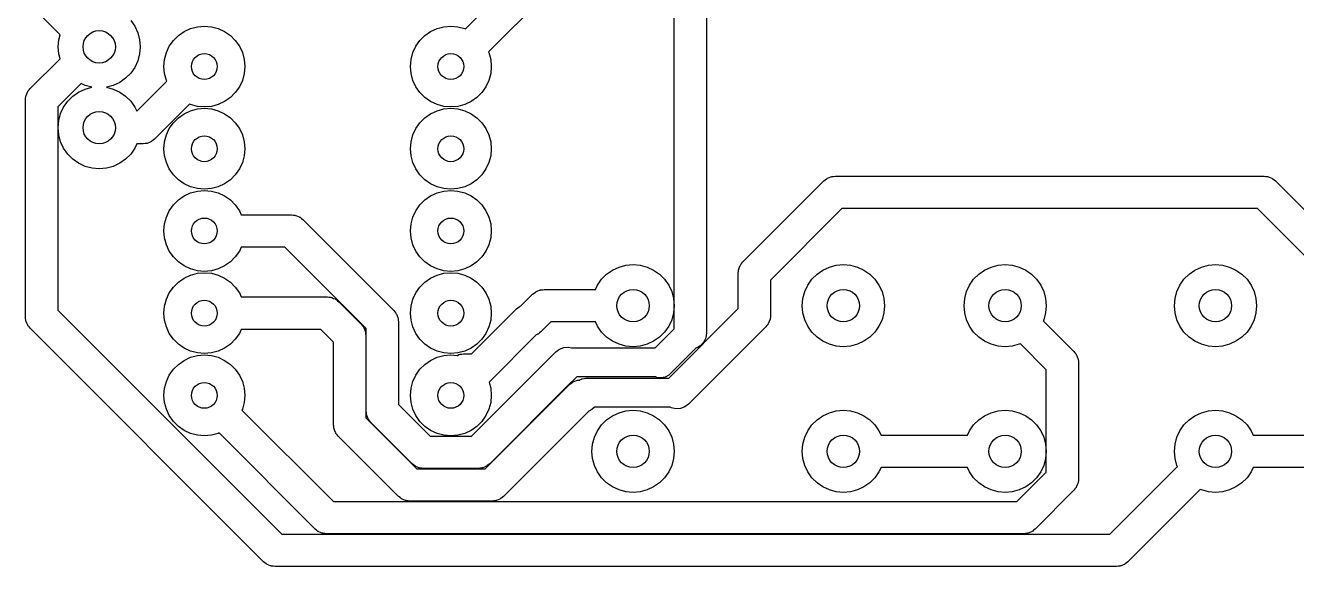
# Model space of a CAD drawing. Extents: x 4.21 to 6.72, y -3.91 to -2.17.
# Drawn here: x 4.211 to 5.758, y -3.91 to -3.252 of the extents above; entities that cross this region are included whole.
import ezdxf

# ---------------------------------------------------------------- set-up
doc = ezdxf.new("R2010")
doc.units = 0
doc.header["$MEASUREMENT"] = 0
doc.layers.add('BLACK', color=7, linetype='CONTINUOUS')

msp = doc.modelspace()

# ---------------------------------------------------------------- linework, layer by layer
at = {"layer": 'BLACK', "linetype": 'CONTINUOUS'}
for p, q in [((4.747, -3.2558), (5.1231, -2.8798)), ((5.1452, -2.9134), (4.7749, -3.2837)), ((5.0008, -3.6206), (5.0008, -3.198)), ((5.0402, -3.2062), (5.0402, -3.626)), ((4.2535, -3.263), (4.2172, -3.2267)), ((4.3395, -3.2454), (4.3445, -3.2526)), ((4.2519, -3.2689), (4.2535, -3.263)), ((4.3445, -3.2526), (4.3482, -3.2605)), ((4.3482, -3.2605), (4.3504, -3.2689)), ((4.3975, -3.2639), (4.4045, -3.259)), ((4.4045, -3.259), (4.4123, -3.2553)), ((4.4123, -3.2553), (4.4206, -3.2531)), ((4.4206, -3.2531), (4.4291, -3.2524)), ((4.4291, -3.2524), (4.4377, -3.2531)), ((4.4377, -3.2531), (4.446, -3.2553)), ((4.446, -3.2553), (4.4537, -3.259)), ((4.4537, -3.259), (4.4608, -3.2639)), ((4.6975, -3.2639), (4.7045, -3.259)), ((4.7045, -3.259), (4.7123, -3.2553)), ((4.7123, -3.2553), (4.7206, -3.2531)), ((4.7206, -3.2531), (4.7291, -3.2524)), ((4.7291, -3.2524), (4.7377, -3.2531)), ((4.7377, -3.2531), (4.746, -3.2553)), ((4.746, -3.2553), (4.747, -3.2558)), ((4.2512, -3.2776), (4.2519, -3.2689)), ((4.2519, -3.2862), (4.2512, -3.2776)), ((4.3504, -3.2689), (4.3512, -3.2776)), ((4.3512, -3.2776), (4.3504, -3.2862)), ((4.3829, -3.2847), (4.3865, -3.277)), ((4.3865, -3.277), (4.3914, -3.2699)), ((4.3914, -3.2699), (4.3975, -3.2639)), ((4.4608, -3.2639), (4.4668, -3.2699)), ((4.4668, -3.2699), (4.4718, -3.277)), ((4.4718, -3.277), (4.4754, -3.2847)), ((4.6829, -3.2847), (4.6865, -3.277)), ((4.6865, -3.277), (4.6914, -3.2699)), ((4.6914, -3.2699), (4.6975, -3.2639)), ((4.2172, -3.3284), (4.2535, -3.2921)), ((4.2535, -3.2921), (4.2519, -3.2862)), ((4.3504, -3.2862), (4.3482, -3.2947)), ((4.3799, -3.3016), (4.3807, -3.293)), ((4.3807, -3.293), (4.3829, -3.2847)), ((4.4754, -3.2847), (4.4776, -3.293)), ((4.4776, -3.293), (4.4783, -3.3016)), ((4.6799, -3.3016), (4.6807, -3.293)), ((4.6807, -3.293), (4.6829, -3.2847)), ((4.7749, -3.2837), (4.7754, -3.2847)), ((4.7754, -3.2847), (4.7776, -3.293)), ((4.7776, -3.293), (4.7783, -3.3016)), ((4.3395, -3.3097), (4.3333, -3.3159)), ((4.3445, -3.3026), (4.3395, -3.3097)), ((4.3482, -3.2947), (4.3445, -3.3026)), ((4.3807, -3.3101), (4.3799, -3.3016)), ((4.4783, -3.3016), (4.4776, -3.3101)), ((4.6807, -3.3101), (4.6799, -3.3016)), ((4.7783, -3.3016), (4.7776, -3.3101)), ((4.2791, -3.3222), (4.2508, -3.3505)), ((4.2841, -3.3245), (4.2791, -3.3222)), ((4.2924, -3.3268), (4.2841, -3.3245)), ((4.3183, -3.3245), (4.31, -3.3268)), ((4.3262, -3.3209), (4.3183, -3.3245)), ((4.3333, -3.3159), (4.3262, -3.3209)), ((4.3468, -3.356), (4.3834, -3.3195)), ((4.3829, -3.3184), (4.3807, -3.3101)), ((4.3834, -3.3195), (4.3829, -3.3184)), ((4.4754, -3.3184), (4.4718, -3.3262)), ((4.4776, -3.3101), (4.4754, -3.3184)), ((4.6829, -3.3184), (4.6807, -3.3101)), ((4.6865, -3.3262), (4.6829, -3.3184)), ((4.7754, -3.3184), (4.7718, -3.3262)), ((4.7776, -3.3101), (4.7754, -3.3184)), ((4.2114, -3.3423), (4.2117, -3.3403)), ((4.2117, -3.3403), (4.2119, -3.3382)), ((4.2119, -3.3382), (4.2121, -3.3375)), ((4.2121, -3.3375), (4.2122, -3.3368)), ((4.2122, -3.3368), (4.2131, -3.3349)), ((4.2131, -3.3349), (4.2138, -3.3329)), ((4.2138, -3.3329), (4.2142, -3.3323)), ((4.2142, -3.3323), (4.2145, -3.3317)), ((4.2145, -3.3317), (4.2159, -3.3301)), ((4.2159, -3.3301), (4.2172, -3.3284)), ((4.2629, -3.3438), (4.269, -3.3377)), ((4.269, -3.3377), (4.2762, -3.3327)), ((4.2762, -3.3327), (4.2841, -3.329)), ((4.2841, -3.329), (4.2924, -3.3268)), ((4.31, -3.3268), (4.3183, -3.329)), ((4.3183, -3.329), (4.3262, -3.3327)), ((4.3262, -3.3327), (4.3333, -3.3377)), ((4.3333, -3.3377), (4.3395, -3.3438)), ((4.4608, -3.3393), (4.4537, -3.3442)), ((4.4668, -3.3332), (4.4608, -3.3393)), ((4.4718, -3.3262), (4.4668, -3.3332)), ((4.6914, -3.3332), (4.6865, -3.3262)), ((4.6975, -3.3393), (4.6914, -3.3332)), ((4.7045, -3.3442), (4.6975, -3.3393)), ((4.7608, -3.3393), (4.7537, -3.3442)), ((4.7668, -3.3332), (4.7608, -3.3393)), ((4.7718, -3.3262), (4.7668, -3.3332)), ((4.2114, -3.6061), (4.2114, -3.3423)), ((4.2508, -3.3505), (4.2508, -3.5979)), ((4.2542, -3.3589), (4.2579, -3.351)), ((4.2579, -3.351), (4.2629, -3.3438)), ((4.3395, -3.3438), (4.3445, -3.351)), ((4.3445, -3.351), (4.3468, -3.356)), ((4.4112, -3.3473), (4.3686, -3.3899)), ((4.4045, -3.359), (4.4123, -3.3553)), ((4.4123, -3.3478), (4.4112, -3.3473)), ((4.4206, -3.35), (4.4123, -3.3478)), ((4.4123, -3.3553), (4.4206, -3.3531)), ((4.4291, -3.3508), (4.4206, -3.35)), ((4.4206, -3.3531), (4.4291, -3.3524)), ((4.4377, -3.35), (4.4291, -3.3508)), ((4.4291, -3.3524), (4.4377, -3.3531)), ((4.446, -3.3478), (4.4377, -3.35)), ((4.4377, -3.3531), (4.446, -3.3553)), ((4.4537, -3.3442), (4.446, -3.3478)), ((4.446, -3.3553), (4.4537, -3.359)), ((4.7123, -3.3478), (4.7045, -3.3442)), ((4.7045, -3.359), (4.7123, -3.3553)), ((4.7206, -3.35), (4.7123, -3.3478)), ((4.7123, -3.3553), (4.7206, -3.3531)), ((4.7291, -3.3508), (4.7206, -3.35)), ((4.7206, -3.3531), (4.7291, -3.3524)), ((4.7377, -3.35), (4.7291, -3.3508)), ((4.7291, -3.3524), (4.7377, -3.3531)), ((4.746, -3.3478), (4.7377, -3.35)), ((4.7377, -3.3531), (4.746, -3.3553)), ((4.7537, -3.3442), (4.746, -3.3478)), ((4.746, -3.3553), (4.7537, -3.359)), ((4.2512, -3.376), (4.2519, -3.3673)), ((4.2519, -3.3673), (4.2542, -3.3589)), ((4.3865, -3.377), (4.3914, -3.3699)), ((4.3914, -3.3699), (4.3975, -3.3639)), ((4.3975, -3.3639), (4.4045, -3.359)), ((4.4537, -3.359), (4.4608, -3.3639)), ((4.4608, -3.3639), (4.4668, -3.3699)), ((4.4668, -3.3699), (4.4718, -3.377)), ((4.6865, -3.377), (4.6914, -3.3699)), ((4.6914, -3.3699), (4.6975, -3.3639)), ((4.6975, -3.3639), (4.7045, -3.359)), ((4.7537, -3.359), (4.7608, -3.3639)), ((4.7608, -3.3639), (4.7668, -3.3699)), ((4.7668, -3.3699), (4.7718, -3.377)), ((4.2519, -3.3847), (4.2512, -3.376)), ((4.2542, -3.3931), (4.2519, -3.3847)), ((4.3807, -3.393), (4.3829, -3.3847)), ((4.3829, -3.3847), (4.3865, -3.377)), ((4.4718, -3.377), (4.4754, -3.3847)), ((4.4754, -3.3847), (4.4776, -3.393)), ((4.6807, -3.393), (4.6829, -3.3847)), ((4.6829, -3.3847), (4.6865, -3.377)), ((4.7718, -3.377), (4.7754, -3.3847)), ((4.7754, -3.3847), (4.7776, -3.393)), ((4.2579, -3.401), (4.2542, -3.3931)), ((4.2629, -3.4081), (4.2579, -3.401)), ((4.3445, -3.401), (4.3395, -3.4081)), ((4.347, -3.3957), (4.3445, -3.401)), ((4.3547, -3.3957), (4.347, -3.3957)), ((4.3568, -3.3954), (4.3547, -3.3957)), ((4.3589, -3.3952), (4.3568, -3.3954)), ((4.3596, -3.395), (4.3589, -3.3952)), ((4.3603, -3.3949), (4.3596, -3.395)), ((4.3622, -3.394), (4.3603, -3.3949)), ((4.3642, -3.3933), (4.3622, -3.394)), ((4.3647, -3.3928), (4.3642, -3.3933)), ((4.3654, -3.3925), (4.3647, -3.3928)), ((4.367, -3.3912), (4.3654, -3.3925)), ((4.3686, -3.3899), (4.367, -3.3912)), ((4.3799, -3.4016), (4.3807, -3.393)), ((4.3807, -3.4101), (4.3799, -3.4016)), ((4.4776, -3.393), (4.4783, -3.4016)), ((4.4783, -3.4016), (4.4776, -3.4101)), ((4.6799, -3.4016), (4.6807, -3.393)), ((4.6807, -3.4101), (4.6799, -3.4016)), ((4.7776, -3.393), (4.7783, -3.4016)), ((4.7783, -3.4016), (4.7776, -3.4101)), ((4.269, -3.4143), (4.2629, -3.4081)), ((4.2762, -3.4193), (4.269, -3.4143)), ((4.3333, -3.4143), (4.3262, -3.4193)), ((4.3395, -3.4081), (4.3333, -3.4143)), ((4.3829, -3.4184), (4.3807, -3.4101)), ((4.4776, -3.4101), (4.4754, -3.4184)), ((4.6829, -3.4184), (4.6807, -3.4101)), ((4.7776, -3.4101), (4.7754, -3.4184)), ((4.2841, -3.423), (4.2762, -3.4193)), ((4.2925, -3.4252), (4.2841, -3.423)), ((4.3012, -3.426), (4.2925, -3.4252)), ((4.3099, -3.4252), (4.3012, -3.426)), ((4.3183, -3.423), (4.3099, -3.4252)), ((4.3262, -3.4193), (4.3183, -3.423)), ((4.3865, -3.4262), (4.3829, -3.4184)), ((4.3914, -3.4332), (4.3865, -3.4262)), ((4.3975, -3.4393), (4.3914, -3.4332)), ((4.4668, -3.4332), (4.4608, -3.4393)), ((4.4718, -3.4262), (4.4668, -3.4332)), ((4.4754, -3.4184), (4.4718, -3.4262)), ((4.6865, -3.4262), (4.6829, -3.4184)), ((4.6914, -3.4332), (4.6865, -3.4262)), ((4.6975, -3.4393), (4.6914, -3.4332)), ((4.7668, -3.4332), (4.7608, -3.4393)), ((4.7718, -3.4262), (4.7668, -3.4332)), ((4.7754, -3.4184), (4.7718, -3.4262)), ((4.4045, -3.4442), (4.3975, -3.4393)), ((4.4123, -3.4478), (4.4045, -3.4442)), ((4.4206, -3.45), (4.4123, -3.4478)), ((4.446, -3.4478), (4.4377, -3.45)), ((4.4537, -3.4442), (4.446, -3.4478)), ((4.4608, -3.4393), (4.4537, -3.4442)), ((4.7045, -3.4442), (4.6975, -3.4393)), ((4.7123, -3.4478), (4.7045, -3.4442)), ((4.7206, -3.45), (4.7123, -3.4478)), ((4.746, -3.4478), (4.7377, -3.45)), ((4.7537, -3.4442), (4.746, -3.4478)), ((4.7608, -3.4393), (4.7537, -3.4442)), ((5.0845, -3.5392), (5.1829, -3.4408)), ((5.1829, -3.4408), (5.1846, -3.4395)), ((5.1846, -3.4395), (5.1862, -3.4382)), ((5.1862, -3.4382), (5.1869, -3.4379)), ((5.1869, -3.4379), (5.1874, -3.4374)), ((5.1874, -3.4374), (5.1894, -3.4367)), ((5.1894, -3.4367), (5.1913, -3.4358)), ((5.1913, -3.4358), (5.192, -3.4357)), ((5.192, -3.4357), (5.1927, -3.4355)), ((5.1927, -3.4355), (5.1948, -3.4353)), ((5.1948, -3.4353), (5.1969, -3.435)), ((5.1969, -3.435), (5.7185, -3.435)), ((5.7185, -3.435), (5.7206, -3.4353)), ((5.7206, -3.4353), (5.7227, -3.4355)), ((5.7227, -3.4355), (5.7234, -3.4357)), ((5.7234, -3.4357), (5.724, -3.4358)), ((5.724, -3.4358), (5.726, -3.4367)), ((5.726, -3.4367), (5.7279, -3.4374)), ((5.7279, -3.4374), (5.7285, -3.4379)), ((5.7285, -3.4379), (5.7291, -3.4382)), ((5.7291, -3.4382), (5.7307, -3.4395)), ((5.7307, -3.4395), (5.7324, -3.4408)), ((5.7324, -3.4408), (5.8378, -3.5462)), ((4.3914, -3.4699), (4.3975, -3.4639)), ((4.3975, -3.4639), (4.4045, -3.459)), ((4.4045, -3.459), (4.4123, -3.4553)), ((4.4123, -3.4553), (4.4206, -3.4531)), ((4.4291, -3.4508), (4.4206, -3.45)), ((4.4206, -3.4531), (4.4291, -3.4524)), ((4.4377, -3.45), (4.4291, -3.4508)), ((4.4291, -3.4524), (4.4377, -3.4531)), ((4.4377, -3.4531), (4.446, -3.4553)), ((4.446, -3.4553), (4.4537, -3.459)), ((4.4537, -3.459), (4.4608, -3.4639)), ((4.4608, -3.4639), (4.4668, -3.4699)), ((4.6914, -3.4699), (4.6975, -3.4639)), ((4.6975, -3.4639), (4.7045, -3.459)), ((4.7045, -3.459), (4.7123, -3.4553)), ((4.7123, -3.4553), (4.7206, -3.4531)), ((4.7291, -3.4508), (4.7206, -3.45)), ((4.7206, -3.4531), (4.7291, -3.4524)), ((4.7377, -3.45), (4.7291, -3.4508)), ((4.7291, -3.4524), (4.7377, -3.4531)), ((4.7377, -3.4531), (4.746, -3.4553)), ((4.746, -3.4553), (4.7537, -3.459)), ((4.7537, -3.459), (4.7608, -3.4639)), ((4.7608, -3.4639), (4.7668, -3.4699)), ((4.3829, -3.4847), (4.3865, -3.477)), ((4.3865, -3.477), (4.3914, -3.4699)), ((4.4668, -3.4699), (4.4718, -3.477)), ((4.4718, -3.477), (4.474, -3.4819)), ((4.6829, -3.4847), (4.6865, -3.477)), ((4.6865, -3.477), (4.6914, -3.4699)), ((4.7668, -3.4699), (4.7718, -3.477)), ((4.7718, -3.477), (4.7754, -3.4847)), ((5.205, -3.4744), (5.1181, -3.5613)), ((5.7104, -3.4744), (5.205, -3.4744)), ((5.81, -3.574), (5.7104, -3.4744)), ((4.3799, -3.5016), (4.3807, -3.493)), ((4.3807, -3.493), (4.3829, -3.4847)), ((4.474, -3.4819), (4.535, -3.4819)), ((4.535, -3.4819), (4.5371, -3.4822)), ((4.5371, -3.4822), (4.5392, -3.4823)), ((4.5392, -3.4823), (4.5399, -3.4826)), ((4.5399, -3.4826), (4.5406, -3.4827)), ((4.5406, -3.4827), (4.5425, -3.4836)), ((4.5425, -3.4836), (4.5445, -3.4843)), ((4.5445, -3.4843), (4.545, -3.4847)), ((4.545, -3.4847), (4.5457, -3.485)), ((4.5457, -3.485), (4.5473, -3.4864)), ((4.5473, -3.4864), (4.549, -3.4877)), ((4.549, -3.4877), (4.6596, -3.5983)), ((4.6799, -3.5016), (4.6807, -3.493)), ((4.6807, -3.493), (4.6829, -3.4847)), ((4.7754, -3.4847), (4.7776, -3.493)), ((4.7776, -3.493), (4.7783, -3.5016)), ((4.3807, -3.5101), (4.3799, -3.5016)), ((4.3829, -3.5184), (4.3807, -3.5101)), ((4.6807, -3.5101), (4.6799, -3.5016)), ((4.6829, -3.5184), (4.6807, -3.5101)), ((4.7776, -3.5101), (4.7754, -3.5184)), ((4.7783, -3.5016), (4.7776, -3.5101)), ((4.3865, -3.5262), (4.3829, -3.5184)), ((4.3914, -3.5332), (4.3865, -3.5262)), ((4.4718, -3.5262), (4.4668, -3.5332)), ((4.474, -3.5213), (4.4718, -3.5262)), ((4.5269, -3.5213), (4.474, -3.5213)), ((4.626, -3.6204), (4.5269, -3.5213)), ((4.6865, -3.5262), (4.6829, -3.5184)), ((4.6914, -3.5332), (4.6865, -3.5262)), ((4.7718, -3.5262), (4.7668, -3.5332)), ((4.7754, -3.5184), (4.7718, -3.5262)), ((4.3975, -3.5393), (4.3914, -3.5332)), ((4.4045, -3.5442), (4.3975, -3.5393)), ((4.4608, -3.5393), (4.4537, -3.5442)), ((4.4668, -3.5332), (4.4608, -3.5393)), ((4.6975, -3.5393), (4.6914, -3.5332)), ((4.7045, -3.5442), (4.6975, -3.5393)), ((4.7608, -3.5393), (4.7537, -3.5442)), ((4.7668, -3.5332), (4.7608, -3.5393)), ((5.0819, -3.5425), (5.0832, -3.5409)), ((5.0832, -3.5409), (5.0845, -3.5392)), ((4.4123, -3.5478), (4.4045, -3.5442)), ((4.4045, -3.559), (4.4123, -3.5553)), ((4.4206, -3.55), (4.4123, -3.5478)), ((4.4123, -3.5553), (4.4206, -3.5531)), ((4.4291, -3.5508), (4.4206, -3.55)), ((4.4206, -3.5531), (4.4291, -3.5524)), ((4.4377, -3.55), (4.4291, -3.5508)), ((4.4291, -3.5524), (4.4377, -3.5531)), ((4.446, -3.5478), (4.4377, -3.55)), ((4.4377, -3.5531), (4.446, -3.5553)), ((4.4537, -3.5442), (4.446, -3.5478)), ((4.446, -3.5553), (4.4537, -3.559)), ((4.7123, -3.5478), (4.7045, -3.5442)), ((4.7045, -3.559), (4.7123, -3.5553)), ((4.7206, -3.55), (4.7123, -3.5478)), ((4.7123, -3.5553), (4.7206, -3.5531)), ((4.7291, -3.5508), (4.7206, -3.55)), ((4.7206, -3.5531), (4.7291, -3.5524)), ((4.7377, -3.55), (4.7291, -3.5508)), ((4.7291, -3.5524), (4.7377, -3.5531)), ((4.746, -3.5478), (4.7377, -3.55)), ((4.7377, -3.5531), (4.746, -3.5553)), ((4.7537, -3.5442), (4.746, -3.5478)), ((4.746, -3.5553), (4.7537, -3.559)), ((4.9125, -3.5604), (4.9186, -3.5542)), ((4.9186, -3.5542), (4.9258, -3.5492)), ((4.9258, -3.5492), (4.9337, -3.5455)), ((4.9337, -3.5455), (4.9421, -3.5433)), ((4.9421, -3.5433), (4.9508, -3.5425)), ((4.9508, -3.5425), (4.9595, -3.5433)), ((4.9595, -3.5433), (4.9679, -3.5455)), ((4.9679, -3.5455), (4.9758, -3.5492)), ((4.9758, -3.5492), (4.9829, -3.5542)), ((4.9829, -3.5542), (4.9891, -3.5604)), ((5.0787, -3.5531), (5.079, -3.5511)), ((5.0787, -3.5961), (5.0787, -3.5531)), ((5.079, -3.5511), (5.0792, -3.549)), ((5.0792, -3.549), (5.0794, -3.5483)), ((5.0794, -3.5483), (5.0795, -3.5476)), ((5.0795, -3.5476), (5.0804, -3.5457)), ((5.0804, -3.5457), (5.0811, -3.5437)), ((5.0811, -3.5437), (5.0816, -3.5431)), ((5.0816, -3.5431), (5.0819, -3.5425)), ((5.1684, -3.5604), (5.1746, -3.5542)), ((5.1746, -3.5542), (5.1817, -3.5492)), ((5.1817, -3.5492), (5.1896, -3.5455)), ((5.1896, -3.5455), (5.198, -3.5433)), ((5.198, -3.5433), (5.2067, -3.5425)), ((5.2067, -3.5425), (5.2154, -3.5433)), ((5.2154, -3.5433), (5.2238, -3.5455)), ((5.2238, -3.5455), (5.2317, -3.5492)), ((5.2317, -3.5492), (5.2388, -3.5542)), ((5.2388, -3.5542), (5.245, -3.5604)), ((5.3652, -3.5604), (5.3714, -3.5542)), ((5.3714, -3.5542), (5.3785, -3.5492)), ((5.3785, -3.5492), (5.3864, -3.5455)), ((5.3864, -3.5455), (5.3949, -3.5433)), ((5.3949, -3.5433), (5.4035, -3.5425)), ((5.4035, -3.5425), (5.4122, -3.5433)), ((5.4122, -3.5433), (5.4206, -3.5455)), ((5.4206, -3.5455), (5.4285, -3.5492)), ((5.4285, -3.5492), (5.4357, -3.5542)), ((5.4357, -3.5542), (5.4418, -3.5604)), ((5.6211, -3.5604), (5.6273, -3.5542)), ((5.6273, -3.5542), (5.6344, -3.5492)), ((5.6344, -3.5492), (5.6423, -3.5455)), ((5.6423, -3.5455), (5.6508, -3.5433)), ((5.6508, -3.5433), (5.6594, -3.5425)), ((5.6594, -3.5425), (5.6681, -3.5433)), ((5.6681, -3.5433), (5.6765, -3.5455)), ((5.6765, -3.5455), (5.6844, -3.5492)), ((5.6844, -3.5492), (5.6916, -3.5542)), ((5.6916, -3.5542), (5.6978, -3.5604)), ((4.3865, -3.577), (4.3914, -3.5699)), ((4.3914, -3.5699), (4.3975, -3.5639)), ((4.3975, -3.5639), (4.4045, -3.559)), ((4.4537, -3.559), (4.4608, -3.5639)), ((4.4608, -3.5639), (4.4668, -3.5699)), ((4.4668, -3.5699), (4.4718, -3.577)), ((4.6865, -3.577), (4.6914, -3.5699)), ((4.6914, -3.5699), (4.6975, -3.5639)), ((4.6975, -3.5639), (4.7045, -3.559)), ((4.7537, -3.559), (4.7608, -3.5639)), ((4.7608, -3.5639), (4.7668, -3.5699)), ((4.7668, -3.5699), (4.7718, -3.577)), ((4.8404, -3.5731), (4.8425, -3.5728)), ((4.8425, -3.5728), (4.905, -3.5728)), ((4.905, -3.5728), (4.9075, -3.5675)), ((4.9075, -3.5675), (4.9125, -3.5604)), ((4.9891, -3.5604), (4.9941, -3.5675)), ((4.9941, -3.5675), (4.9978, -3.5754)), ((5.1181, -3.5613), (5.1181, -3.6043)), ((5.1597, -3.5754), (5.1634, -3.5675)), ((5.1634, -3.5675), (5.1684, -3.5604)), ((5.245, -3.5604), (5.25, -3.5675)), ((5.25, -3.5675), (5.2537, -3.5754)), ((5.3566, -3.5754), (5.3602, -3.5675)), ((5.3602, -3.5675), (5.3652, -3.5604)), ((5.4418, -3.5604), (5.4468, -3.5675)), ((5.4468, -3.5675), (5.4505, -3.5754)), ((5.6125, -3.5754), (5.6161, -3.5675)), ((5.6161, -3.5675), (5.6211, -3.5604)), ((5.6978, -3.5604), (5.7028, -3.5675)), ((5.7028, -3.5675), (5.7064, -3.5754)), ((4.3807, -3.593), (4.3829, -3.5847)), ((4.3829, -3.5847), (4.3865, -3.577)), ((4.4718, -3.577), (4.474, -3.5819)), ((4.474, -3.5819), (4.5788, -3.5819)), ((4.5788, -3.5819), (4.5809, -3.5822)), ((4.5809, -3.5822), (4.583, -3.5823)), ((4.583, -3.5823), (4.5837, -3.5826)), ((4.5837, -3.5826), (4.5844, -3.5827)), ((4.5844, -3.5827), (4.5863, -3.5836)), ((4.5863, -3.5836), (4.5882, -3.5843)), ((4.5882, -3.5843), (4.5888, -3.5847)), ((4.5888, -3.5847), (4.5894, -3.585)), ((4.5894, -3.585), (4.591, -3.5864)), ((4.591, -3.5864), (4.5927, -3.5877)), ((4.5927, -3.5877), (4.6198, -3.6148)), ((4.6807, -3.593), (4.6829, -3.5847)), ((4.6829, -3.5847), (4.6865, -3.577)), ((4.7718, -3.577), (4.7754, -3.5847)), ((4.7754, -3.5847), (4.7776, -3.593)), ((4.8144, -3.5928), (4.8286, -3.5786)), ((4.8286, -3.5786), (4.8303, -3.5773)), ((4.8303, -3.5773), (4.8319, -3.576)), ((4.8319, -3.576), (4.8325, -3.5757)), ((4.8325, -3.5757), (4.8331, -3.5752)), ((4.8331, -3.5752), (4.8351, -3.5745)), ((4.8351, -3.5745), (4.837, -3.5736)), ((4.837, -3.5736), (4.8377, -3.5735)), ((4.8377, -3.5735), (4.8383, -3.5733)), ((4.8383, -3.5733), (4.8404, -3.5731)), ((4.9978, -3.5754), (5, -3.5838)), ((5, -3.5838), (5.0008, -3.5925)), ((5.1567, -3.5925), (5.1575, -3.5838)), ((5.1575, -3.5838), (5.1597, -3.5754)), ((5.2537, -3.5754), (5.2559, -3.5838)), ((5.2559, -3.5838), (5.2567, -3.5925)), ((5.3535, -3.5925), (5.3543, -3.5838)), ((5.3543, -3.5838), (5.3566, -3.5754)), ((5.4505, -3.5754), (5.4528, -3.5838)), ((5.4528, -3.5838), (5.4535, -3.5925)), ((5.6094, -3.5925), (5.6102, -3.5838)), ((5.6102, -3.5838), (5.6125, -3.5754)), ((5.7064, -3.5754), (5.7087, -3.5838)), ((5.7087, -3.5838), (5.7094, -3.5925)), ((4.2508, -3.5979), (4.5233, -3.8705)), ((4.3799, -3.6016), (4.3807, -3.593)), ((4.3807, -3.6101), (4.3799, -3.6016)), ((4.6596, -3.5983), (4.6609, -3.6)), ((4.6609, -3.6), (4.6622, -3.6016)), ((4.6622, -3.6016), (4.6625, -3.6022)), ((4.6625, -3.6022), (4.6629, -3.6028)), ((4.6629, -3.6028), (4.6637, -3.6047)), ((4.6799, -3.6016), (4.6807, -3.593)), ((4.6807, -3.6101), (4.6799, -3.6016)), ((4.7542, -3.6512), (4.8089, -3.5965)), ((4.7776, -3.593), (4.7783, -3.6016)), ((4.7783, -3.6016), (4.7776, -3.6101)), ((4.8089, -3.5965), (4.8106, -3.5952)), ((4.8106, -3.5952), (4.8122, -3.5939)), ((4.8122, -3.5939), (4.8128, -3.5936)), ((4.8128, -3.5936), (4.8134, -3.5931)), ((4.8134, -3.5931), (4.8144, -3.5928)), ((4.9941, -3.6807), (5.0787, -3.5961)), ((5, -3.6012), (4.9978, -3.6096)), ((5.0008, -3.5925), (5, -3.6012)), ((5.1575, -3.6012), (5.1567, -3.5925)), ((5.1597, -3.6096), (5.1575, -3.6012)), ((5.2559, -3.6012), (5.2537, -3.6096)), ((5.2567, -3.5925), (5.2559, -3.6012)), ((5.3543, -3.6012), (5.3535, -3.5925)), ((5.3566, -3.6096), (5.3543, -3.6012)), ((5.4528, -3.6012), (5.4505, -3.6096)), ((5.4535, -3.5925), (5.4528, -3.6012)), ((5.6102, -3.6012), (5.6094, -3.5925)), ((5.6125, -3.6096), (5.6102, -3.6012)), ((5.7087, -3.6012), (5.7064, -3.6096)), ((5.7094, -3.5925), (5.7087, -3.6012)), ((4.2117, -3.6082), (4.2114, -3.6061)), ((4.2119, -3.6103), (4.2117, -3.6082)), ((4.2121, -3.6109), (4.2119, -3.6103)), ((4.2122, -3.6116), (4.2121, -3.6109)), ((4.2131, -3.6136), (4.2122, -3.6116)), ((4.2138, -3.6155), (4.2131, -3.6136)), ((4.2142, -3.6161), (4.2138, -3.6155)), ((4.2145, -3.6167), (4.2142, -3.6161)), ((4.2159, -3.6183), (4.2145, -3.6167)), ((4.2172, -3.62), (4.2159, -3.6183)), ((4.3829, -3.6184), (4.3807, -3.6101)), ((4.3865, -3.6262), (4.3829, -3.6184)), ((4.6198, -3.6148), (4.6211, -3.6164)), ((4.6211, -3.6164), (4.6225, -3.618)), ((4.6225, -3.618), (4.6228, -3.6187)), ((4.6228, -3.6187), (4.6232, -3.6192)), ((4.6232, -3.6192), (4.6239, -3.6212)), ((4.6637, -3.6047), (4.6646, -3.6067)), ((4.6646, -3.6067), (4.6647, -3.6074)), ((4.6647, -3.6074), (4.6649, -3.608)), ((4.6649, -3.608), (4.6651, -3.6101)), ((4.6651, -3.6101), (4.6654, -3.6122)), ((4.6654, -3.6122), (4.6654, -3.7125)), ((4.6829, -3.6184), (4.6807, -3.6101)), ((4.6865, -3.6262), (4.6829, -3.6184)), ((4.7754, -3.6184), (4.7718, -3.6262)), ((4.7776, -3.6101), (4.7754, -3.6184)), ((4.8507, -3.6122), (4.8385, -3.6243)), ((4.905, -3.6122), (4.8507, -3.6122)), ((4.9075, -3.6175), (4.905, -3.6122)), ((4.9125, -3.6247), (4.9075, -3.6175)), ((4.9941, -3.6175), (4.9891, -3.6247)), ((4.9978, -3.6096), (4.9941, -3.6175)), ((5.1123, -3.6182), (5.0182, -3.7123)), ((5.1136, -3.6165), (5.1123, -3.6182)), ((5.115, -3.6149), (5.1136, -3.6165)), ((5.1153, -3.6143), (5.115, -3.6149)), ((5.1157, -3.6137), (5.1153, -3.6143)), ((5.1164, -3.6117), (5.1157, -3.6137)), ((5.1173, -3.6098), (5.1164, -3.6117)), ((5.1174, -3.6091), (5.1173, -3.6098)), ((5.1177, -3.6084), (5.1174, -3.6091)), ((5.1178, -3.6063), (5.1177, -3.6084)), ((5.1181, -3.6043), (5.1178, -3.6063)), ((5.1634, -3.6175), (5.1597, -3.6096)), ((5.1684, -3.6247), (5.1634, -3.6175)), ((5.25, -3.6175), (5.245, -3.6247)), ((5.2537, -3.6096), (5.25, -3.6175)), ((5.3602, -3.6175), (5.3566, -3.6096)), ((5.3652, -3.6247), (5.3602, -3.6175)), ((5.4505, -3.6096), (5.4499, -3.611)), ((5.4499, -3.611), (5.4871, -3.6483)), ((5.6161, -3.6175), (5.6125, -3.6096)), ((5.6211, -3.6247), (5.6161, -3.6175)), ((5.7028, -3.6175), (5.6978, -3.6247)), ((5.7064, -3.6096), (5.7028, -3.6175)), ((4.5012, -3.9041), (4.2172, -3.62)), ((4.3914, -3.6332), (4.3865, -3.6262)), ((4.3975, -3.6393), (4.3914, -3.6332)), ((4.4668, -3.6332), (4.4608, -3.6393)), ((4.4718, -3.6262), (4.4668, -3.6332)), ((4.474, -3.6213), (4.4718, -3.6262)), ((4.5707, -3.6213), (4.474, -3.6213)), ((4.5862, -3.6368), (4.5707, -3.6213)), ((4.6239, -3.6212), (4.6248, -3.6231)), ((4.6248, -3.6231), (4.6249, -3.6238)), ((4.6249, -3.6238), (4.6251, -3.6245)), ((4.6251, -3.6245), (4.6253, -3.6266)), ((4.6253, -3.6266), (4.6256, -3.6287)), ((4.6256, -3.6287), (4.6256, -3.729)), ((4.626, -3.7207), (4.626, -3.6204)), ((4.6914, -3.6332), (4.6865, -3.6262)), ((4.6975, -3.6393), (4.6914, -3.6332)), ((4.7668, -3.6332), (4.7608, -3.6393)), ((4.7718, -3.6262), (4.7668, -3.6332)), ((4.833, -3.6281), (4.7763, -3.6848)), ((4.834, -3.6277), (4.833, -3.6281)), ((4.8346, -3.6273), (4.834, -3.6277)), ((4.8353, -3.627), (4.8346, -3.6273)), ((4.8368, -3.6256), (4.8353, -3.627)), ((4.8385, -3.6243), (4.8368, -3.6256)), ((4.9186, -3.6308), (4.9125, -3.6247)), ((4.9258, -3.6358), (4.9186, -3.6308)), ((4.9829, -3.6308), (4.9758, -3.6358)), ((4.9777, -3.6437), (5.0008, -3.6206)), ((4.9891, -3.6247), (4.9829, -3.6308)), ((5.0394, -3.6315), (5.037, -3.6366)), ((5.0402, -3.626), (5.0394, -3.6315)), ((5.1746, -3.6308), (5.1684, -3.6247)), ((5.1817, -3.6358), (5.1746, -3.6308)), ((5.2388, -3.6308), (5.2317, -3.6358)), ((5.245, -3.6247), (5.2388, -3.6308)), ((5.3714, -3.6308), (5.3652, -3.6247)), ((5.3785, -3.6358), (5.3714, -3.6308)), ((5.6273, -3.6308), (5.6211, -3.6247)), ((5.6344, -3.6358), (5.6273, -3.6308)), ((5.6916, -3.6308), (5.6844, -3.6358)), ((5.6978, -3.6247), (5.6916, -3.6308)), ((4.4045, -3.6442), (4.3975, -3.6393)), ((4.4123, -3.6478), (4.4045, -3.6442)), ((4.4206, -3.65), (4.4123, -3.6478)), ((4.4291, -3.6508), (4.4206, -3.65)), ((4.4377, -3.65), (4.4291, -3.6508)), ((4.446, -3.6478), (4.4377, -3.65)), ((4.4537, -3.6442), (4.446, -3.6478)), ((4.4608, -3.6393), (4.4537, -3.6442)), ((4.5862, -3.7371), (4.5862, -3.6368)), ((4.7045, -3.6442), (4.6975, -3.6393)), ((4.7123, -3.6478), (4.7045, -3.6442)), ((4.7206, -3.65), (4.7123, -3.6478)), ((4.7291, -3.6508), (4.7206, -3.65)), ((4.7377, -3.65), (4.7291, -3.6508)), ((4.746, -3.6478), (4.7377, -3.65)), ((4.7537, -3.6442), (4.746, -3.6478)), ((4.7608, -3.6393), (4.7537, -3.6442)), ((4.8491, -3.6565), (4.8569, -3.6487)), ((4.8569, -3.6487), (4.8614, -3.6453)), ((4.8614, -3.6453), (4.8667, -3.6434)), ((4.8667, -3.6434), (4.8723, -3.643)), ((4.8723, -3.643), (4.8757, -3.6437)), ((4.8757, -3.6437), (4.9777, -3.6437)), ((4.9337, -3.6395), (4.9258, -3.6358)), ((4.9421, -3.6418), (4.9337, -3.6395)), ((4.9508, -3.6425), (4.9421, -3.6418)), ((4.9595, -3.6418), (4.9508, -3.6425)), ((4.9679, -3.6395), (4.9595, -3.6418)), ((4.9758, -3.6358), (4.9679, -3.6395)), ((5.0272, -3.6443), (4.9964, -3.6751)), ((5.0286, -3.6439), (5.0272, -3.6443)), ((5.0334, -3.6408), (5.0286, -3.6439)), ((5.037, -3.6366), (5.0334, -3.6408)), ((5.1896, -3.6395), (5.1817, -3.6358)), ((5.198, -3.6418), (5.1896, -3.6395)), ((5.2067, -3.6425), (5.198, -3.6418)), ((5.2154, -3.6418), (5.2067, -3.6425)), ((5.2238, -3.6395), (5.2154, -3.6418)), ((5.2317, -3.6358), (5.2238, -3.6395)), ((5.3864, -3.6395), (5.3785, -3.6358)), ((5.3949, -3.6418), (5.3864, -3.6395)), ((5.4035, -3.6425), (5.3949, -3.6418)), ((5.4122, -3.6418), (5.4035, -3.6425)), ((5.4206, -3.6395), (5.4122, -3.6418)), ((5.422, -3.6389), (5.4206, -3.6395)), ((5.4535, -3.6704), (5.422, -3.6389)), ((5.4871, -3.6483), (5.4884, -3.65)), ((5.4884, -3.65), (5.4898, -3.6516)), ((5.6423, -3.6395), (5.6344, -3.6358)), ((5.6508, -3.6418), (5.6423, -3.6395)), ((5.6594, -3.6425), (5.6508, -3.6418)), ((5.6681, -3.6418), (5.6594, -3.6425)), ((5.6765, -3.6395), (5.6681, -3.6418)), ((5.6844, -3.6358), (5.6765, -3.6395)), ((4.3914, -3.6699), (4.3975, -3.6639)), ((4.3975, -3.6639), (4.4045, -3.659)), ((4.4045, -3.659), (4.4123, -3.6553)), ((4.4123, -3.6553), (4.4206, -3.6531)), ((4.4206, -3.6531), (4.4291, -3.6524)), ((4.4291, -3.6524), (4.4377, -3.6531)), ((4.4377, -3.6531), (4.446, -3.6553)), ((4.446, -3.6553), (4.4537, -3.659)), ((4.4537, -3.659), (4.4608, -3.6639)), ((4.4608, -3.6639), (4.4668, -3.6699)), ((4.6914, -3.6699), (4.6975, -3.6639)), ((4.6975, -3.6639), (4.7045, -3.659)), ((4.7045, -3.659), (4.7123, -3.6553)), ((4.7123, -3.6553), (4.7206, -3.6531)), ((4.7206, -3.6531), (4.7291, -3.6524)), ((4.7291, -3.6524), (4.7366, -3.653)), ((4.7366, -3.653), (4.737, -3.6529)), ((4.737, -3.6529), (4.7389, -3.652)), ((4.7389, -3.652), (4.7396, -3.6519)), ((4.7396, -3.6519), (4.7403, -3.6516)), ((4.7403, -3.6516), (4.7424, -3.6515)), ((4.7424, -3.6515), (4.7445, -3.6512)), ((4.7445, -3.6512), (4.7542, -3.6512)), ((4.7542, -3.7512), (4.8483, -3.6571)), ((4.8483, -3.6571), (4.8491, -3.6565)), ((5.4898, -3.6516), (5.4901, -3.6522)), ((5.4901, -3.6522), (5.4905, -3.6528)), ((5.4905, -3.6528), (5.4912, -3.6547)), ((5.4912, -3.6547), (5.4921, -3.6567)), ((5.4921, -3.6567), (5.4922, -3.6574)), ((5.4922, -3.6574), (5.4925, -3.658)), ((5.4925, -3.658), (5.4926, -3.6601)), ((5.4926, -3.6601), (5.4929, -3.6622)), ((5.4929, -3.6622), (5.4929, -3.8031)), ((4.3829, -3.6847), (4.3865, -3.677)), ((4.3865, -3.677), (4.3914, -3.6699)), ((4.4668, -3.6699), (4.4718, -3.677)), ((4.4718, -3.677), (4.4754, -3.6847)), ((4.6829, -3.6847), (4.6865, -3.677)), ((4.6865, -3.677), (4.6914, -3.6699)), ((4.8822, -3.6791), (4.8763, -3.685)), ((4.9779, -3.6791), (4.8822, -3.6791)), ((4.8912, -3.6812), (4.8934, -3.6807)), ((4.8934, -3.6807), (4.8938, -3.6808)), ((4.8938, -3.6808), (4.8941, -3.6807)), ((4.8941, -3.6807), (4.9941, -3.6807)), ((4.9793, -3.6797), (4.9779, -3.6791)), ((4.9845, -3.6803), (4.9793, -3.6797)), ((4.9897, -3.6793), (4.9845, -3.6803)), ((4.9944, -3.6769), (4.9897, -3.6793)), ((4.9964, -3.6751), (4.9944, -3.6769)), ((5.4535, -3.795), (5.4535, -3.6704)), ((4.3799, -3.7016), (4.3807, -3.693)), ((4.3807, -3.693), (4.3829, -3.6847)), ((4.4754, -3.6847), (4.4776, -3.693)), ((4.4776, -3.693), (4.4783, -3.7016)), ((4.6799, -3.7016), (4.6807, -3.693)), ((4.6807, -3.693), (4.6829, -3.6847)), ((4.7709, -3.7909), (4.8734, -3.6884)), ((4.7763, -3.6848), (4.7755, -3.6854)), ((4.7755, -3.6854), (4.7776, -3.693)), ((4.8755, -3.6856), (4.7763, -3.7848)), ((4.7776, -3.693), (4.7783, -3.7016)), ((4.8734, -3.6884), (4.8751, -3.6872)), ((4.8751, -3.6872), (4.8767, -3.6858)), ((4.8763, -3.685), (4.8755, -3.6856)), ((4.8767, -3.6858), (4.8773, -3.6855)), ((4.8773, -3.6855), (4.8779, -3.6851)), ((4.8779, -3.6851), (4.8799, -3.6843)), ((4.8799, -3.6843), (4.8818, -3.6835)), ((4.8818, -3.6835), (4.8825, -3.6834)), ((4.8825, -3.6834), (4.8832, -3.6831)), ((4.8832, -3.6831), (4.8853, -3.683)), ((4.8853, -3.683), (4.886, -3.6829)), ((4.886, -3.6829), (4.8862, -3.6828)), ((4.8862, -3.6828), (4.8882, -3.6817)), ((4.8882, -3.6817), (4.8886, -3.6816)), ((4.8886, -3.6816), (4.8889, -3.6815)), ((4.8889, -3.6815), (4.8912, -3.6812)), ((4.3807, -3.7101), (4.3799, -3.7016)), ((4.3829, -3.7184), (4.3807, -3.7101)), ((4.4776, -3.7101), (4.4754, -3.7184)), ((4.4783, -3.7016), (4.4776, -3.7101)), ((4.6807, -3.7101), (4.6799, -3.7016)), ((4.6829, -3.7184), (4.6807, -3.7101)), ((4.7776, -3.7101), (4.7754, -3.7184)), ((4.7783, -3.7016), (4.7776, -3.7101)), ((4.3865, -3.7262), (4.3829, -3.7184)), ((4.3914, -3.7332), (4.3865, -3.7262)), ((4.4754, -3.7184), (4.4749, -3.7195)), ((4.4749, -3.7195), (4.5861, -3.8307)), ((4.6263, -3.7227), (4.626, -3.7207)), ((4.6264, -3.7248), (4.6263, -3.7227)), ((4.6267, -3.7255), (4.6264, -3.7248)), ((4.6268, -3.7262), (4.6267, -3.7255)), ((4.6277, -3.7281), (4.6268, -3.7262)), ((4.6654, -3.7125), (4.704, -3.7512)), ((4.6865, -3.7262), (4.6829, -3.7184)), ((4.6914, -3.7332), (4.6865, -3.7262)), ((4.7718, -3.7262), (4.7668, -3.7332)), ((4.7754, -3.7184), (4.7718, -3.7262)), ((4.8968, -3.7208), (4.793, -3.8245)), ((4.9008, -3.7189), (4.8968, -3.7208)), ((4.904, -3.7161), (4.9008, -3.7189)), ((4.996, -3.7161), (4.904, -3.7161)), ((4.9186, -3.7314), (4.9258, -3.7264)), ((4.9258, -3.7264), (4.9337, -3.7227)), ((4.9337, -3.7227), (4.9421, -3.7204)), ((4.9421, -3.7204), (4.9508, -3.7197)), ((4.9508, -3.7197), (4.9595, -3.7204)), ((4.9595, -3.7204), (4.9679, -3.7227)), ((4.9679, -3.7227), (4.9758, -3.7264)), ((4.9758, -3.7264), (4.9829, -3.7314)), ((4.9974, -3.7169), (4.996, -3.7161)), ((5.0028, -3.7181), (4.9974, -3.7169)), ((5.0084, -3.7177), (5.0028, -3.7181)), ((5.0137, -3.7157), (5.0084, -3.7177)), ((5.0182, -3.7123), (5.0137, -3.7157)), ((5.1746, -3.7314), (5.1817, -3.7264)), ((5.1817, -3.7264), (5.1896, -3.7227)), ((5.1896, -3.7227), (5.198, -3.7204)), ((5.198, -3.7204), (5.2067, -3.7197)), ((5.2067, -3.7197), (5.2154, -3.7204)), ((5.2154, -3.7204), (5.2238, -3.7227)), ((5.2238, -3.7227), (5.2317, -3.7264)), ((5.2317, -3.7264), (5.2388, -3.7314)), ((5.3714, -3.7314), (5.3785, -3.7264)), ((5.3785, -3.7264), (5.3864, -3.7227)), ((5.3864, -3.7227), (5.3949, -3.7204)), ((5.3949, -3.7204), (5.4035, -3.7197)), ((5.4035, -3.7197), (5.4122, -3.7204)), ((5.4122, -3.7204), (5.4206, -3.7227)), ((5.4206, -3.7227), (5.4285, -3.7264)), ((5.4285, -3.7264), (5.4357, -3.7314)), ((5.6273, -3.7314), (5.6344, -3.7264)), ((5.6344, -3.7264), (5.6423, -3.7227)), ((5.6423, -3.7227), (5.6508, -3.7204)), ((5.6508, -3.7204), (5.6594, -3.7197)), ((5.6594, -3.7197), (5.6681, -3.7204)), ((5.6681, -3.7204), (5.6765, -3.7227)), ((5.6765, -3.7227), (5.6844, -3.7264)), ((5.6844, -3.7264), (5.6916, -3.7314)), ((4.3975, -3.7393), (4.3914, -3.7332)), ((4.4045, -3.7442), (4.3975, -3.7393)), ((4.5865, -3.7392), (4.5862, -3.7371)), ((4.5867, -3.7413), (4.5865, -3.7392)), ((4.5869, -3.742), (4.5867, -3.7413)), ((4.587, -3.7427), (4.5869, -3.742)), ((4.5879, -3.7446), (4.587, -3.7427)), ((4.6256, -3.729), (4.6876, -3.7909)), ((4.6284, -3.7301), (4.6277, -3.7281)), ((4.6288, -3.7307), (4.6284, -3.7301)), ((4.6291, -3.7313), (4.6288, -3.7307)), ((4.6305, -3.7329), (4.6291, -3.7313)), ((4.6317, -3.7346), (4.6305, -3.7329)), ((4.682, -3.7848), (4.6317, -3.7346)), ((4.6975, -3.7393), (4.6914, -3.7332)), ((4.7045, -3.7442), (4.6975, -3.7393)), ((4.7608, -3.7393), (4.7537, -3.7442)), ((4.7668, -3.7332), (4.7608, -3.7393)), ((4.9075, -3.7447), (4.9125, -3.7375)), ((4.9125, -3.7375), (4.9186, -3.7314)), ((4.9829, -3.7314), (4.9891, -3.7375)), ((4.9891, -3.7375), (4.9941, -3.7447)), ((5.1634, -3.7447), (5.1684, -3.7375)), ((5.1684, -3.7375), (5.1746, -3.7314)), ((5.2388, -3.7314), (5.245, -3.7375)), ((5.245, -3.7375), (5.25, -3.7447)), ((5.3602, -3.7447), (5.3652, -3.7375)), ((5.3652, -3.7375), (5.3714, -3.7314)), ((5.4357, -3.7314), (5.4418, -3.7375)), ((5.4418, -3.7375), (5.4468, -3.7447)), ((5.6161, -3.7447), (5.6211, -3.7375)), ((5.6211, -3.7375), (5.6273, -3.7314)), ((5.6916, -3.7314), (5.6978, -3.7375)), ((5.6978, -3.7375), (5.7028, -3.7447)), ((4.4123, -3.7478), (4.4045, -3.7442)), ((4.4206, -3.75), (4.4123, -3.7478)), ((4.4291, -3.7508), (4.4206, -3.75)), ((4.4377, -3.75), (4.4291, -3.7508)), ((4.446, -3.7478), (4.4377, -3.75)), ((4.447, -3.7473), (4.446, -3.7478)), ((4.564, -3.8643), (4.447, -3.7473)), ((4.5886, -3.7466), (4.5879, -3.7446)), ((4.5891, -3.7471), (4.5886, -3.7466)), ((4.5893, -3.7478), (4.5891, -3.7471)), ((4.5907, -3.7494), (4.5893, -3.7478)), ((4.592, -3.7511), (4.5907, -3.7494)), ((4.6655, -3.8245), (4.592, -3.7511)), ((4.704, -3.7512), (4.7542, -3.7512)), ((4.7123, -3.7478), (4.7045, -3.7442)), ((4.7206, -3.75), (4.7123, -3.7478)), ((4.7291, -3.7508), (4.7206, -3.75)), ((4.7377, -3.75), (4.7291, -3.7508)), ((4.746, -3.7478), (4.7377, -3.75)), ((4.7537, -3.7442), (4.746, -3.7478)), ((4.9015, -3.761), (4.9038, -3.7526)), ((4.9038, -3.7526), (4.9075, -3.7447)), ((4.9941, -3.7447), (4.9978, -3.7526)), ((4.9978, -3.7526), (5, -3.761)), ((5.1575, -3.761), (5.1597, -3.7526)), ((5.1597, -3.7526), (5.1634, -3.7447)), ((5.25, -3.7447), (5.2525, -3.75)), ((5.2525, -3.75), (5.3578, -3.75)), ((5.3578, -3.75), (5.3602, -3.7447)), ((5.4468, -3.7447), (5.4505, -3.7526)), ((5.4505, -3.7526), (5.4528, -3.761)), ((5.6102, -3.761), (5.6125, -3.7526)), ((5.6125, -3.7526), (5.6161, -3.7447)), ((5.7028, -3.7447), (5.7052, -3.75)), ((5.7052, -3.75), (5.8105, -3.75)), ((4.9008, -3.7697), (4.9015, -3.761)), ((4.9015, -3.7784), (4.9008, -3.7697)), ((5, -3.761), (5.0008, -3.7697)), ((5.0008, -3.7697), (5, -3.7784)), ((5.1567, -3.7697), (5.1575, -3.761)), ((5.1575, -3.7784), (5.1567, -3.7697)), ((5.4528, -3.761), (5.4535, -3.7697)), ((5.4535, -3.7697), (5.4528, -3.7784)), ((5.6094, -3.7697), (5.6102, -3.761)), ((5.6102, -3.7784), (5.6094, -3.7697)), ((4.6836, -3.786), (4.682, -3.7848)), ((4.6852, -3.7874), (4.6836, -3.786)), ((4.6859, -3.7877), (4.6852, -3.7874)), ((4.6864, -3.7881), (4.6859, -3.7877)), ((4.6884, -3.7889), (4.6864, -3.7881)), ((4.6903, -3.7898), (4.6884, -3.7889)), ((4.7699, -3.7889), (4.7679, -3.7898)), ((4.7718, -3.7881), (4.7699, -3.7889)), ((4.7724, -3.7877), (4.7718, -3.7881)), ((4.773, -3.7874), (4.7724, -3.7877)), ((4.7746, -3.786), (4.773, -3.7874)), ((4.7763, -3.7848), (4.7746, -3.786)), ((4.9038, -3.7868), (4.9015, -3.7784)), ((4.9075, -3.7947), (4.9038, -3.7868)), ((4.9978, -3.7868), (4.9941, -3.7947)), ((5, -3.7784), (4.9978, -3.7868)), ((5.1597, -3.7868), (5.1575, -3.7784)), ((5.1634, -3.7947), (5.1597, -3.7868)), ((5.2525, -3.7894), (5.25, -3.7947)), ((5.3578, -3.7894), (5.2525, -3.7894)), ((5.3602, -3.7947), (5.3578, -3.7894)), ((5.4505, -3.7868), (5.4468, -3.7947)), ((5.4528, -3.7784), (5.4505, -3.7868)), ((5.5308, -3.8705), (5.6131, -3.7882)), ((5.6125, -3.7868), (5.6102, -3.7784)), ((5.6131, -3.7882), (5.6125, -3.7868)), ((5.7052, -3.7894), (5.7028, -3.7947)), ((5.8105, -3.7894), (5.7052, -3.7894)), ((4.6876, -3.7909), (4.7709, -3.7909)), ((4.691, -3.7899), (4.6903, -3.7898)), ((4.6917, -3.7901), (4.691, -3.7899)), ((4.6938, -3.7903), (4.6917, -3.7901)), ((4.6959, -3.7906), (4.6938, -3.7903)), ((4.7624, -3.7906), (4.6959, -3.7906)), ((4.7645, -3.7903), (4.7624, -3.7906)), ((4.7666, -3.7901), (4.7645, -3.7903)), ((4.7672, -3.7899), (4.7666, -3.7901)), ((4.7679, -3.7898), (4.7672, -3.7899)), ((4.9125, -3.8018), (4.9075, -3.7947)), ((4.9186, -3.808), (4.9125, -3.8018)), ((4.9891, -3.8018), (4.9829, -3.808)), ((4.9941, -3.7947), (4.9891, -3.8018)), ((5.1684, -3.8018), (5.1634, -3.7947)), ((5.1746, -3.808), (5.1684, -3.8018)), ((5.245, -3.8018), (5.2388, -3.808)), ((5.25, -3.7947), (5.245, -3.8018)), ((5.3652, -3.8018), (5.3602, -3.7947)), ((5.3714, -3.808), (5.3652, -3.8018)), ((5.4178, -3.8307), (5.4535, -3.795)), ((5.4418, -3.8018), (5.4357, -3.808)), ((5.4468, -3.7947), (5.4418, -3.8018)), ((5.4929, -3.8031), (5.4926, -3.8052)), ((5.6978, -3.8018), (5.6916, -3.808)), ((5.7028, -3.7947), (5.6978, -3.8018)), ((4.9258, -3.813), (4.9186, -3.808)), ((4.9337, -3.8167), (4.9258, -3.813)), ((4.9421, -3.8189), (4.9337, -3.8167)), ((4.9508, -3.8197), (4.9421, -3.8189)), ((4.9595, -3.8189), (4.9508, -3.8197)), ((4.9679, -3.8167), (4.9595, -3.8189)), ((4.9758, -3.813), (4.9679, -3.8167)), ((4.9829, -3.808), (4.9758, -3.813)), ((5.1817, -3.813), (5.1746, -3.808)), ((5.1896, -3.8167), (5.1817, -3.813)), ((5.198, -3.8189), (5.1896, -3.8167)), ((5.2067, -3.8197), (5.198, -3.8189)), ((5.2154, -3.8189), (5.2067, -3.8197)), ((5.2238, -3.8167), (5.2154, -3.8189)), ((5.2317, -3.813), (5.2238, -3.8167)), ((5.2388, -3.808), (5.2317, -3.813)), ((5.3785, -3.813), (5.3714, -3.808)), ((5.3864, -3.8167), (5.3785, -3.813)), ((5.3949, -3.8189), (5.3864, -3.8167)), ((5.4035, -3.8197), (5.3949, -3.8189)), ((5.4122, -3.8189), (5.4035, -3.8197)), ((5.4206, -3.8167), (5.4122, -3.8189)), ((5.4285, -3.813), (5.4206, -3.8167)), ((5.4357, -3.808), (5.4285, -3.813)), ((5.4871, -3.8171), (5.4399, -3.8643)), ((5.4884, -3.8154), (5.4871, -3.8171)), ((5.4898, -3.8138), (5.4884, -3.8154)), ((5.4901, -3.8131), (5.4898, -3.8138)), ((5.4905, -3.8126), (5.4901, -3.8131)), ((5.4912, -3.8106), (5.4905, -3.8126)), ((5.4921, -3.8087), (5.4912, -3.8106)), ((5.4922, -3.808), (5.4921, -3.8087)), ((5.4925, -3.8073), (5.4922, -3.808)), ((5.4926, -3.8052), (5.4925, -3.8073)), ((5.641, -3.816), (5.5529, -3.9041)), ((5.6423, -3.8167), (5.641, -3.816)), ((5.6508, -3.8189), (5.6423, -3.8167)), ((5.6594, -3.8197), (5.6508, -3.8189)), ((5.6681, -3.8189), (5.6594, -3.8197)), ((5.6765, -3.8167), (5.6681, -3.8189)), ((5.6844, -3.813), (5.6765, -3.8167)), ((5.6916, -3.808), (5.6844, -3.813)), ((4.5861, -3.8307), (5.4178, -3.8307)), ((4.6672, -3.8258), (4.6655, -3.8245)), ((4.6688, -3.8272), (4.6672, -3.8258)), ((4.6694, -3.8275), (4.6688, -3.8272)), ((4.67, -3.8279), (4.6694, -3.8275)), ((4.6719, -3.8286), (4.67, -3.8279)), ((4.6739, -3.8295), (4.6719, -3.8286)), ((4.6746, -3.8296), (4.6739, -3.8295)), ((4.6752, -3.8299), (4.6746, -3.8296)), ((4.6773, -3.83), (4.6752, -3.8299)), ((4.6794, -3.8303), (4.6773, -3.83)), ((4.7791, -3.8303), (4.6794, -3.8303)), ((4.7812, -3.83), (4.7791, -3.8303)), ((4.7833, -3.8299), (4.7812, -3.83)), ((4.7839, -3.8296), (4.7833, -3.8299)), ((4.7846, -3.8295), (4.7839, -3.8296)), ((4.7865, -3.8286), (4.7846, -3.8295)), ((4.7885, -3.8279), (4.7865, -3.8286)), ((4.7891, -3.8275), (4.7885, -3.8279)), ((4.7897, -3.8272), (4.7891, -3.8275)), ((4.7913, -3.8258), (4.7897, -3.8272)), ((4.793, -3.8245), (4.7913, -3.8258)), ((4.5657, -3.8656), (4.564, -3.8643)), ((4.5673, -3.867), (4.5657, -3.8656)), ((5.4382, -3.8656), (5.4366, -3.867)), ((5.4399, -3.8643), (5.4382, -3.8656)), ((4.5233, -3.8705), (5.5308, -3.8705)), ((4.568, -3.8672), (4.5673, -3.867)), ((4.5685, -3.8677), (4.568, -3.8672)), ((4.5705, -3.8684), (4.5685, -3.8677)), ((4.5724, -3.8693), (4.5705, -3.8684)), ((4.5731, -3.8694), (4.5724, -3.8693)), ((4.5738, -3.8696), (4.5731, -3.8694)), ((4.5759, -3.8698), (4.5738, -3.8696)), ((4.578, -3.8701), (4.5759, -3.8698)), ((5.426, -3.8701), (4.578, -3.8701)), ((5.4281, -3.8698), (5.426, -3.8701)), ((5.4302, -3.8696), (5.4281, -3.8698)), ((5.4308, -3.8694), (5.4302, -3.8696)), ((5.4315, -3.8693), (5.4308, -3.8694)), ((5.4334, -3.8684), (5.4315, -3.8693)), ((5.4354, -3.8677), (5.4334, -3.8684)), ((5.436, -3.8672), (5.4354, -3.8677)), ((5.4366, -3.867), (5.436, -3.8672)), ((4.5029, -3.9053), (4.5012, -3.9041)), ((4.5045, -3.9067), (4.5029, -3.9053)), ((4.5052, -3.907), (4.5045, -3.9067)), ((4.5057, -3.9074), (4.5052, -3.907)), ((4.5077, -3.9082), (4.5057, -3.9074)), ((4.5096, -3.909), (4.5077, -3.9082)), ((4.5103, -3.9091), (4.5096, -3.909)), ((4.511, -3.9094), (4.5103, -3.9091)), ((4.5131, -3.9095), (4.511, -3.9094)), ((4.5152, -3.9098), (4.5131, -3.9095)), ((5.539, -3.9098), (4.5152, -3.9098)), ((5.5411, -3.9095), (5.539, -3.9098)), ((5.5432, -3.9094), (5.5411, -3.9095)), ((5.5438, -3.9091), (5.5432, -3.9094)), ((5.5445, -3.909), (5.5438, -3.9091)), ((5.5464, -3.9082), (5.5445, -3.909)), ((5.5484, -3.9074), (5.5464, -3.9082)), ((5.549, -3.907), (5.5484, -3.9074)), ((5.5496, -3.9067), (5.549, -3.907)), ((5.5512, -3.9053), (5.5496, -3.9067)), ((5.5529, -3.9041), (5.5512, -3.9053))]:
    msp.add_line(p, q, dxfattribs=at)
at = {"layer": 'BLACK'}
for centre, radius in [((4.3012, -3.2776), 0.0197), ((4.4291, -3.3016), 0.0157), ((4.7291, -3.3016), 0.0157), ((4.3012, -3.376), 0.0197), ((4.4291, -3.4016), 0.0157), ((4.7291, -3.4016), 0.0157), ((4.4291, -3.5016), 0.0157), ((4.7291, -3.5016), 0.0157), ((4.9508, -3.5925), 0.0197), ((5.2067, -3.5925), 0.0197), ((5.4035, -3.5925), 0.0197), ((5.6594, -3.5925), 0.0197), ((4.4291, -3.6016), 0.0157), ((4.7291, -3.6016), 0.0157), ((4.4291, -3.7016), 0.0157), ((4.7291, -3.7016), 0.0157), ((4.9508, -3.7697), 0.0197), ((5.2067, -3.7697), 0.0197), ((5.4035, -3.7697), 0.0197), ((5.6594, -3.7697), 0.0197)]:
    msp.add_circle(centre, radius, dxfattribs=at)

doc.saveas('drawing.dxf')
